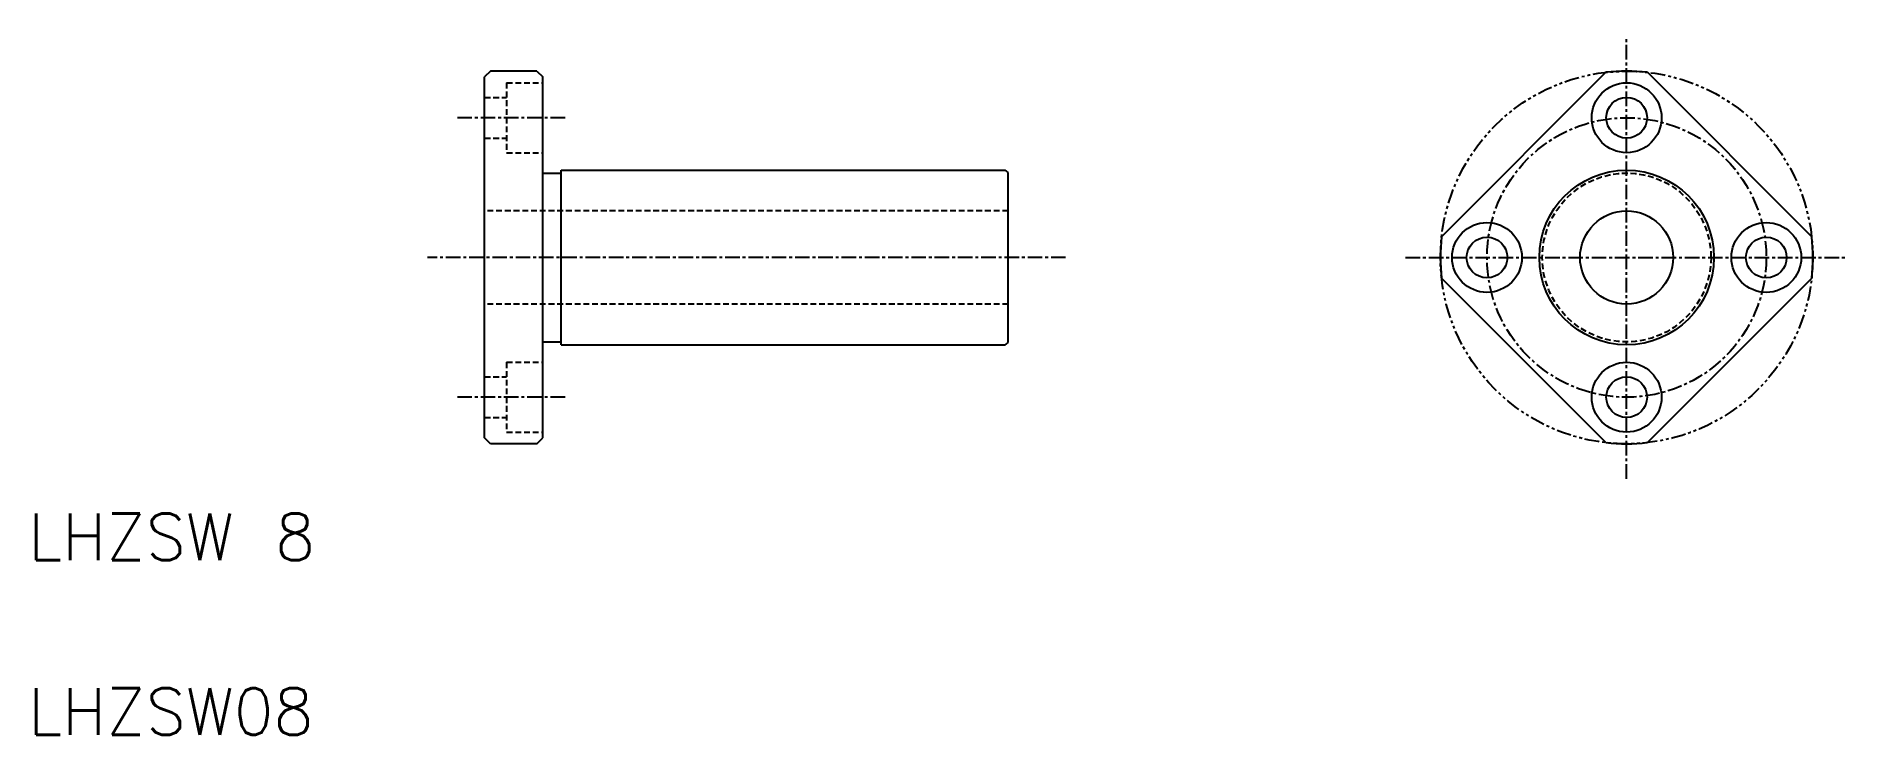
# Model space of a CAD drawing. Extents: x 151 to 307, y 271 to 331.
import ezdxf

# ---------------------------------------------------------------- set-up
doc = ezdxf.new("R2010")
doc.units = 0
for name, pattern in [('CENTER', [2, 1.25, -0.25, 0.25, -0.25]), ('DASHED', [0.75, 0.5, -0.25]), ('PHANTOM', [2.5, 1.25, -0.25, 0.25, -0.25, 0.25, -0.25])]:
    doc.linetypes.add(name, pattern=pattern)
doc.layers.get('0').update_dxf_attribs({"linetype": 'CONTINUOUS'})
doc.layers.add('CENTER', color=1, linetype='CENTER')
doc.styles.get("Standard").update_dxf_attribs({"font": 'txt.shx', "bigfont": 'bigfont.shx'})

msp = doc.modelspace()

# ---------------------------------------------------------------- linework, layer by layer
at = {"color": 7, "linetype": 'CONTINUOUS'}
for p, q in [((190.41, 328.01), (189.91, 327.51)), ((189.91, 296.51), (189.91, 327.51)), ((194.41, 328.01), (190.41, 328.01)), ((194.41, 328.01), (194.91, 327.51)), ((194.91, 296.51), (194.91, 327.51)), ((286.27, 327.91), (272.15, 313.78)), ((303.95, 313.78), (289.83, 327.91)), ((194.91, 319.26), (196.51, 319.26)), ((196.51, 304.51), (196.51, 319.51)), ((196.51, 319.51), (234.66, 319.51)), ((234.91, 304.76), (234.91, 319.25)), ((286.27, 296.11), (272.15, 310.23)), ((303.95, 310.23), (289.83, 296.11)), ((194.91, 304.76), (196.51, 304.76)), ((196.51, 304.51), (234.66, 304.51)), ((199.29, 304.51), (199.29, 304.51)), ((203.66, 304.51), (203.66, 304.51)), ((190.41, 296.01), (189.91, 296.51)), ((194.41, 296.01), (190.41, 296.01)), ((194.41, 296.01), (194.91, 296.51))]:
    msp.add_line(p, q, dxfattribs=at)
at = {"color": 3, "linetype": 'DASHED'}
for p, q in [((191.81, 327.01), (191.81, 321.01)), ((191.81, 327.01), (194.91, 327.01)), ((189.91, 325.76), (191.81, 325.76)), ((189.91, 322.26), (191.81, 322.26)), ((191.81, 321.01), (194.91, 321.01)), ((234.91, 316.01), (189.91, 316.01)), ((234.91, 308.01), (189.91, 308.01)), ((191.81, 303.01), (191.81, 297.01)), ((191.81, 303.01), (194.91, 303.01)), ((189.91, 301.76), (191.81, 301.76)), ((189.91, 298.26), (191.81, 298.26)), ((191.81, 297.01), (194.91, 297.01))]:
    msp.add_line(p, q, dxfattribs=at)
at = {"color": 3, "linetype": 'PHANTOM'}
msp.add_circle((288.05, 312.01), 16, dxfattribs=at)
at = {"color": 7, "linetype": 'CONTINUOUS'}
for centre, radius in [((288.05, 324.01), 3), ((288.05, 324.01), 1.75), ((288.05, 312.01), 7.5), ((288.05, 312.01), 4), ((276.05, 312.01), 3), ((300.05, 312.01), 3), ((276.05, 312.01), 1.75), ((300.05, 312.01), 1.75), ((288.05, 300.01), 3), ((288.05, 300.01), 1.75)]:
    msp.add_circle(centre, radius, dxfattribs=at)
at = {"color": 3, "linetype": 'DASHED'}
msp.add_circle((288.05, 312.01), 7.25, dxfattribs=at)
at = {"color": 7, "linetype": 'CONTINUOUS'}
for centre, radius, start, end in [((288.05, 312.01), 16, 83.6248, 96.3752), ((234.16, 318.76), 0.9, 33.5573, 56.4427), ((288.05, 312.01), 16, 173.6248, 186.3752), ((288.05, 312.01), 16, 353.6248, 6.3752), ((234.16, 305.26), 0.9, 303.5573, 326.4427), ((288.05, 312.01), 16, 263.6248, 276.3752)]:
    msp.add_arc(centre, radius, start, end, dxfattribs=at)
at = {"layer": 'CENTER', "color": 1, "linetype": 'CENTER'}
for p, q in [((288.05, 293.01), (288.05, 331.01)), ((196.83, 324.01), (187.56, 324.01)), ((239.84, 312.01), (185.01, 312.01)), ((269.05, 312.01), (307.05, 312.01)), ((196.83, 300.01), (187.56, 300.01))]:
    msp.add_line(p, q, dxfattribs=at)
msp.add_circle((288.05, 312.01), 12, dxfattribs=at)

# ---------------------------------------------------------------- texts
at = {"color": 7, "linetype": 'CONTINUOUS'}
for s, p in [('LHZSW 8', (150.7, 286.02)), ('LHZSW08', (150.7, 271.02))]:
    msp.add_text(s, height=4, dxfattribs=at).set_placement(p)

doc.saveas('drawing.dxf')
